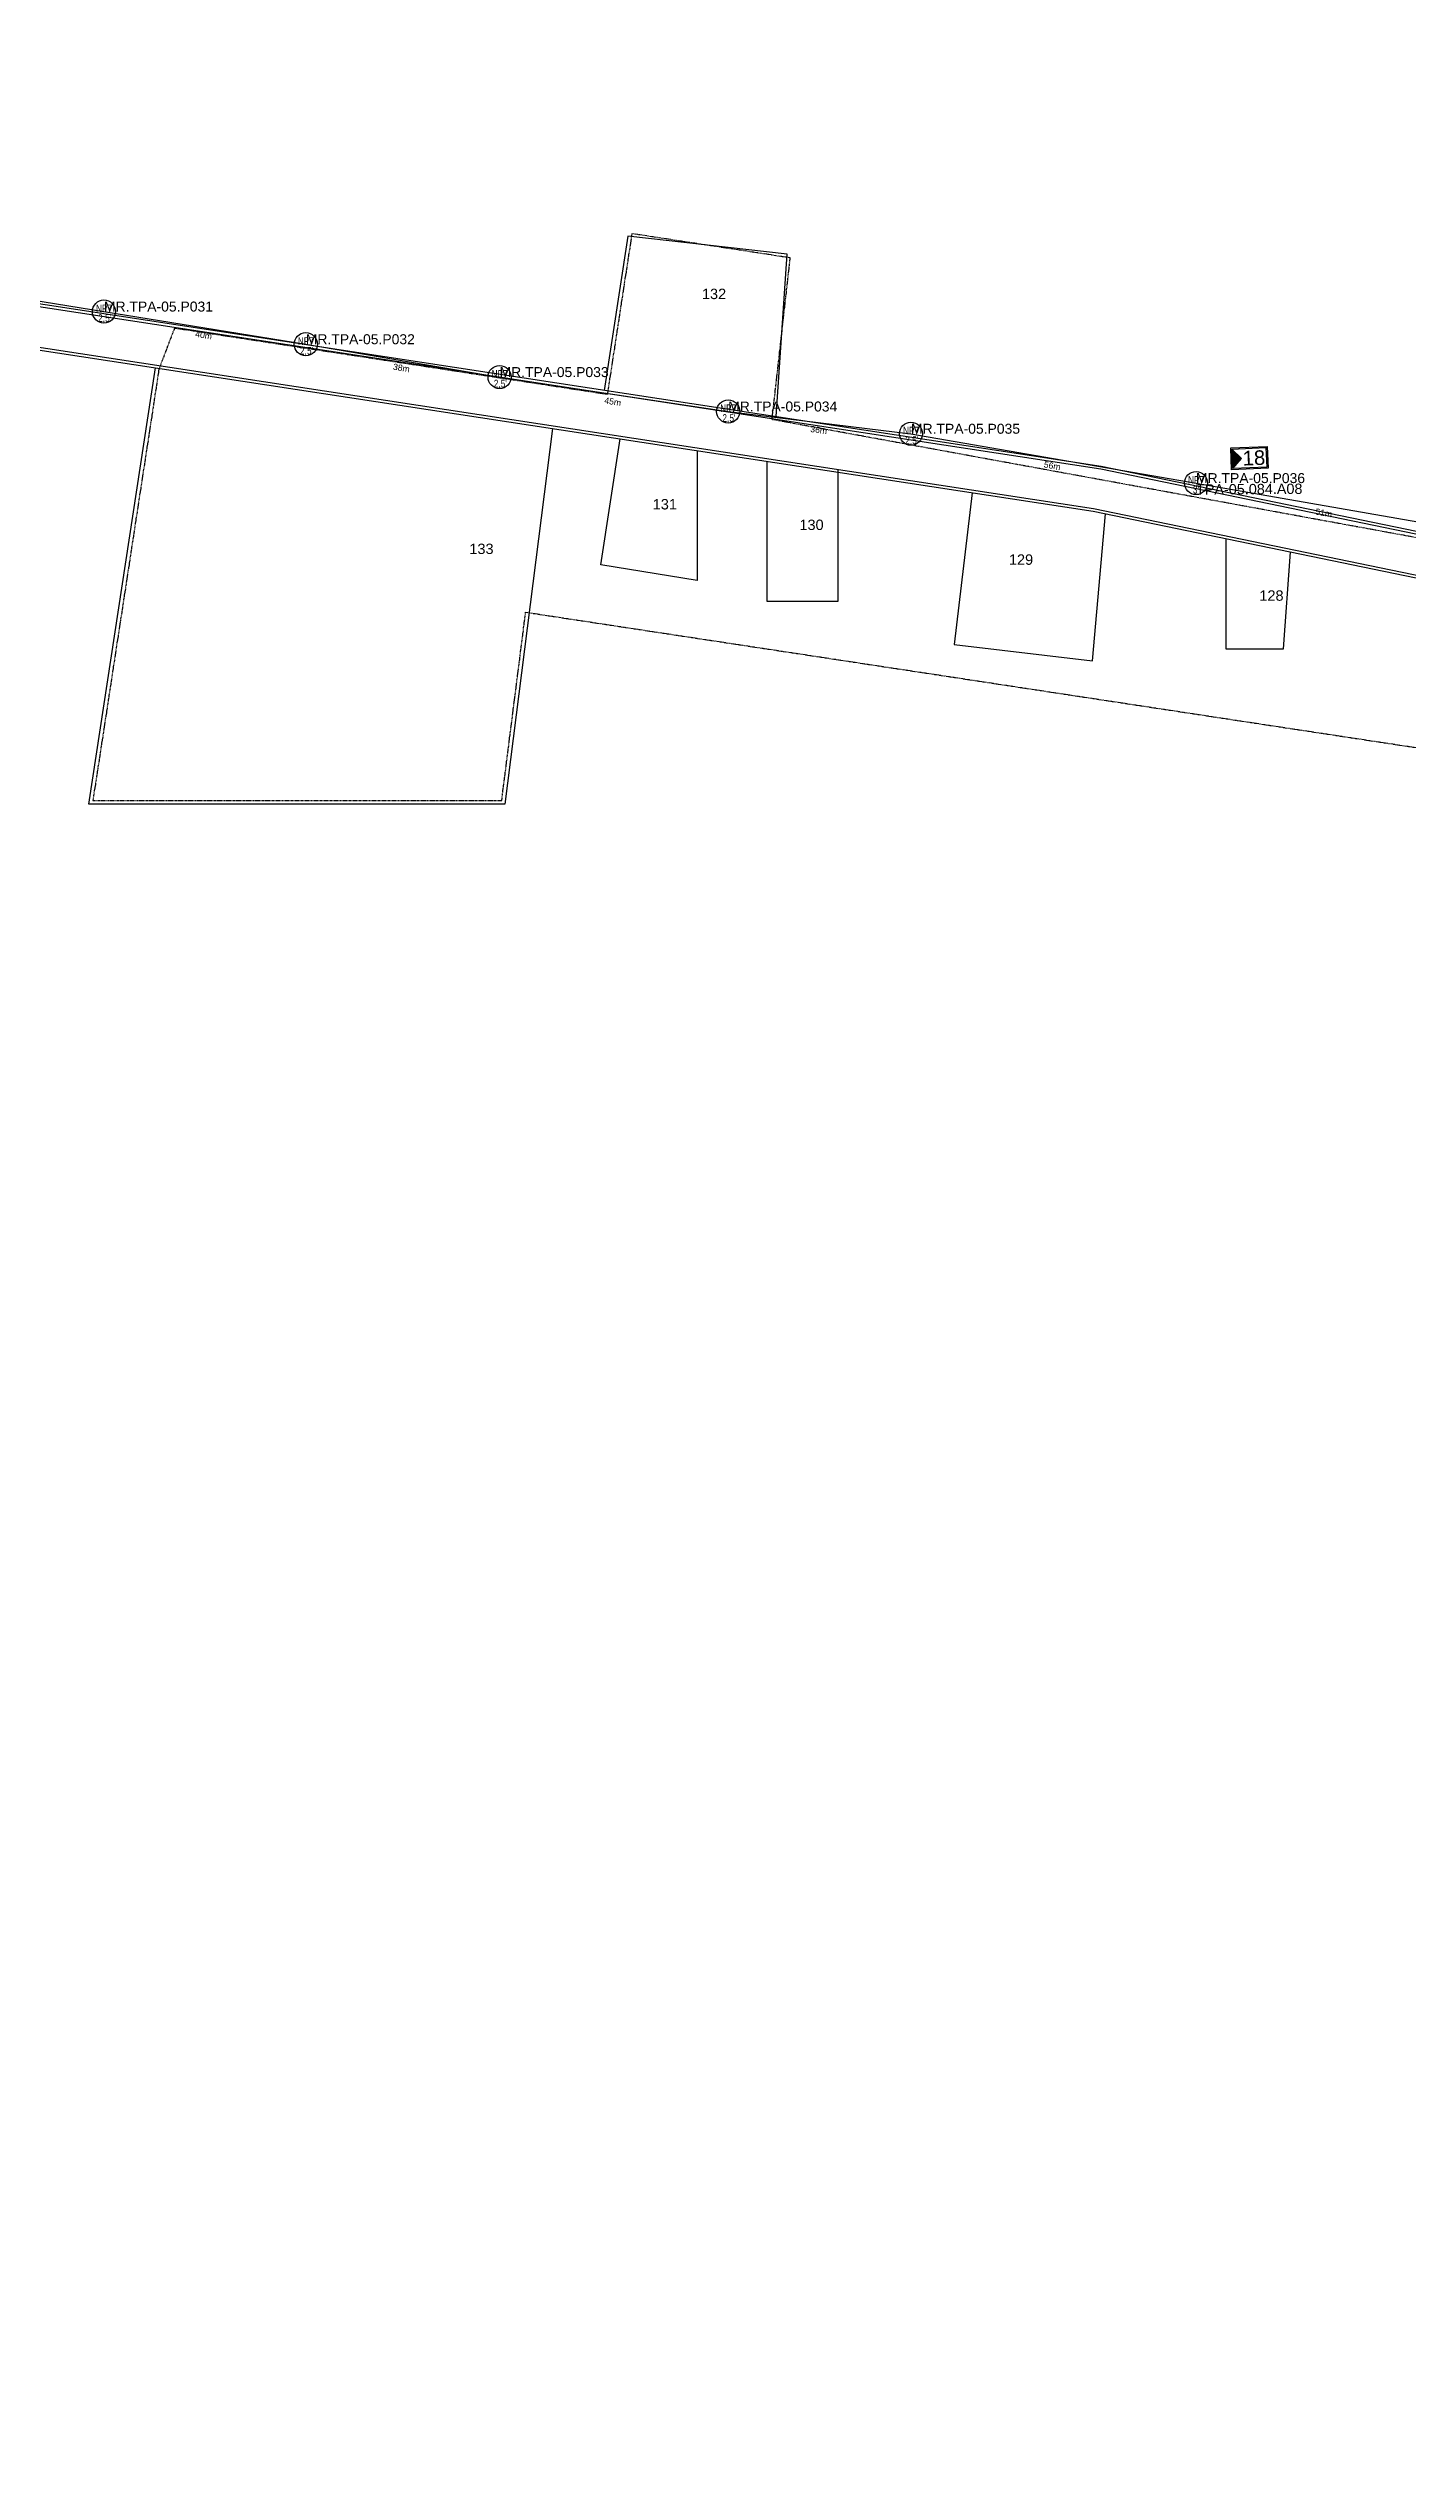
# Model space of a CAD drawing. Header units: millimetres. Extents: x -3298 to -2025, y 31979 to 33494.
# Drawn here: x -2706.8 to -2443.2, y 31979.2 to 32449.5 of the extents above; entities that cross this region are included whole.
import ezdxf
from ezdxf.enums import TextEntityAlignment as Align

# ---------------------------------------------------------------- set-up
doc = ezdxf.new("R2010")
doc.units = ezdxf.units.MM
doc.linetypes.add('PHANTOM2', pattern=[1.25, 0.625, -0.125, 0.125, -0.125, 0.125, -0.125])
for name, color, linetype in [('Base Map', 8, 'Continuous'), ('FAT', 30, 'Continuous'), ('Homepass Number', 6, 'Continuous'), ('NEW POLE 7m(2.5 inches)', 200, 'Continuous'), ('NEW POLE 7m(3 inches)', 4, 'Continuous'), ('NEW POLE ID 7m (2.5 inches)', 200, 'Continuous'), ('NEW POLE ID 7m(3 inches)', 4, 'Continuous'), ('SPAN KU', 161, 'Continuous')]:
    doc.layers.add(name, color=color, linetype=linetype)
doc.layers.add('FAT AREA', color=134, linetype='PHANTOM2', lineweight=30)
doc.layers.add('FO 24 CORE', color=3, linetype='Continuous', lineweight=35)
doc.styles.get("Standard").update_dxf_attribs({"font": 'arial.ttf'})
doc.styles.add('Title Block 3', font='dgn003.shx')
doc.dimstyles.new('瓦达西瓦', dxfattribs={"dimtxt": 1.2, "dimasz": 0, "dimexe": 1.25, "dimexo": 0.625, "dimgap": 0.05, "dimtad": 1, "dimdec": 0, "dimtxsty": 'Standard', "dimblk": 'ARCHTICK', "dimcen": 0, "dimse1": 1, "dimse2": 1, "dimsd1": 1, "dimsd2": 1, "dimclre": 256, "dimclrt": 256, "dimadec": 0, "dimazin": 0, "dimtfac": 1, "dimtdec": 0, "dimtmove": 2, "dimatfit": 3, "dimfxl": 1, "dimarcsym": 0})

# ---------------------------------------------------------------- blocks, each defined once
blk = doc.blocks.new('*U57')
at = {"color": 0, "linetype": 'ByBlock', "lineweight": -2}
blk.add_circle((0, 0), 2.24, dxfattribs=at)
at = {"color": 0, "linetype": 'ByBlock', "lineweight": -2, "style": 'Title Block 3', "width": 0.799091}
for s, p in [('NP7', (0, 0.62)), ('2,', (-0.46, -1.27)), ("5'", (0.83, -1.27))]:
    blk.add_text(s, height=1.488, dxfattribs=at).set_placement(p, align=Align.MIDDLE_CENTER)
blk = doc.blocks.new('*U53')
at = {"color": 0, "linetype": 'ByBlock', "lineweight": -2}
blk.add_circle((0, 0), 2.24, dxfattribs=at)
at = {"color": 0, "linetype": 'ByBlock', "lineweight": -2, "style": 'Title Block 3', "width": 0.799091}
for s, p in [('NP7', (0, 0.62)), ("3'", (0, -1.27))]:
    blk.add_text(s, height=1.488, dxfattribs=at).set_placement(p, align=Align.MIDDLE_CENTER)
blk = doc.blocks.new('FAT')
h = blk.add_hatch(color=2)
h.dxf.hatch_style = 1
h.paths.add_polyline_path([(-4.25, 2), (-4.25, -2), (-2.4, 0)])
for points in [[(-4.5, 2.25), (3, 2.25), (3, -2.25), (-4.5, -2.25)], [(-4.25, 2), (2.75, 2), (2.75, -2), (-4.25, -2)]]:
    blk.add_lwpolyline(points, close=True)
at = {"color": 2}
blk.add_lwpolyline([(-4.25, 2), (-4.25, -2), (-2.4, 0)], close=True, dxfattribs=at)
at = {"color": 7}
blk.add_attdef('FAT', text='', height=3, dxfattribs=at).set_placement((0.18, 0), align=Align.MIDDLE_CENTER)
blk = doc.blocks.new('*D85')
at = {"layer": 'Defpoints', "color": 0, "lineweight": 30, "ltscale": 0.7, "transparency": 16777216}
for p in [(-2735.68, 32404.87), (-2696.08, 32398.43), (-2696.42, 32396.36)]:
    blk.add_point(p, dxfattribs=at)
at = {"layer": 'SPAN KU', "lineweight": 30, "ltscale": 0.7, "transparency": 16777216, "insert": (-2716.11, 32400.23), "char_height": 1.2, "attachment_point": 5, "rotation": 350.7563}
blk.add_mtext('40m', dxfattribs=at)
blk = doc.blocks.new('_ArchTick')
at = {"color": 0, "linetype": 'ByBlock', "const_width": 0.15}
blk.add_lwpolyline([(-0.5, -0.5), (0.5, 0.5)], dxfattribs=at)
blk = doc.blocks.new('*D86')
at = {"layer": 'Defpoints', "color": 0, "lineweight": 30, "ltscale": 0.7, "transparency": 16777216}
for p in [(-2696.08, 32398.43), (-2656.92, 32392.09), (-2657.26, 32390.01)]:
    blk.add_point(p, dxfattribs=at)
at = {"layer": 'SPAN KU', "lineweight": 30, "ltscale": 0.7, "transparency": 16777216, "insert": (-2676.73, 32393.84), "char_height": 1.2, "attachment_point": 5, "rotation": 350.7999}
blk.add_mtext('40m', dxfattribs=at)
blk = doc.blocks.new('*D87')
at = {"layer": 'Defpoints', "color": 0, "lineweight": 30, "ltscale": 0.7, "transparency": 16777216}
for p in [(-2656.92, 32392.09), (-2619.68, 32383.64), (-2619.33, 32385.71)]:
    blk.add_point(p, dxfattribs=at)
at = {"layer": 'SPAN KU', "lineweight": 30, "ltscale": 0.7, "transparency": 16777216, "insert": (-2638.37, 32387.48), "char_height": 1.2, "attachment_point": 5, "rotation": 350.3672}
blk.add_mtext('38m', dxfattribs=at)
blk = doc.blocks.new('*D88')
at = {"layer": 'Defpoints', "color": 0, "lineweight": 30, "ltscale": 0.7, "transparency": 16777216}
for p in [(-2619.33, 32385.71), (-2574.98, 32379.03), (-2575.29, 32376.95)]:
    blk.add_point(p, dxfattribs=at)
at = {"layer": 'SPAN KU', "lineweight": 30, "ltscale": 0.7, "transparency": 16777216, "insert": (-2597.37, 32380.94), "char_height": 1.2, "attachment_point": 5, "rotation": 351.4408}
blk.add_mtext('45m', dxfattribs=at)
blk = doc.blocks.new('*D89')
at = {"layer": 'Defpoints', "color": 0, "lineweight": 30, "ltscale": 0.7, "transparency": 16777216}
for p in [(-2574.98, 32379.03), (-2539.52, 32374.71), (-2539.77, 32372.62)]:
    blk.add_point(p, dxfattribs=at)
at = {"layer": 'SPAN KU', "lineweight": 30, "ltscale": 0.7, "transparency": 16777216, "insert": (-2557.42, 32375.44), "char_height": 1.2, "attachment_point": 5, "rotation": 353.0494}
blk.add_mtext('36m', dxfattribs=at)
blk = doc.blocks.new('*D90')
at = {"layer": 'Defpoints', "color": 0, "lineweight": 30, "ltscale": 0.7, "transparency": 16777216}
for p in [(-2539.52, 32374.71), (-2484.23, 32365.13), (-2484.59, 32363.06)]:
    blk.add_point(p, dxfattribs=at)
at = {"layer": 'SPAN KU', "lineweight": 30, "ltscale": 0.7, "transparency": 16777216, "insert": (-2512.12, 32368.5), "char_height": 1.2, "attachment_point": 5, "rotation": 350.1714}
blk.add_mtext('56m', dxfattribs=at)
blk = doc.blocks.new('*D91')
at = {"layer": 'Defpoints', "color": 0, "lineweight": 30, "ltscale": 0.7, "transparency": 16777216}
for p in [(-2484.23, 32365.13), (-2434.51, 32354.34), (-2434.15, 32356.41)]:
    blk.add_point(p, dxfattribs=at)
at = {"layer": 'SPAN KU', "lineweight": 30, "ltscale": 0.7, "transparency": 16777216, "insert": (-2459.44, 32359.35), "char_height": 1.2, "attachment_point": 5, "rotation": 350.1215}
blk.add_mtext('51m', dxfattribs=at)

msp = doc.modelspace()

# ---------------------------------------------------------------- linework, layer by layer
at = {"layer": 'Base Map', "ltscale": 0.7}
for points in [[(-2300.91, 32839.21), (-2239.05, 32833.79, -0.303217), (-2234.72, 32830.32), (-2186.76, 32678.39), (-2175.87, 32635.07), (-2124.94, 32297.31, -0.52188), (-2130.89, 32291.66), (-2502.61, 32368.38), (-2813.13, 32415.9, -0.402156), (-2817.34, 32421.39), (-2812.34, 32466.41), (-2802.98, 32576.08, 0.388842), (-2804.63, 32578.22), (-2893.25, 32593.66, -0.432003), (-2894.86, 32596.09), (-2889.8, 32617.43), (-2875.03, 32706.59, 0.443531), (-2875.95, 32707.76), (-2933.47, 32711.51, -0.424207), (-2934.4, 32712.6), (-2931.54, 32741.4)], [(-2932.03, 32741.45), (-2934.95, 32712.14, 0.424207), (-2934.02, 32711.04), (-2876.53, 32707.29, -0.443531), (-2875.61, 32706.13), (-2890.29, 32617.53), (-2895.47, 32595.69, 0.432003), (-2893.86, 32593.26), (-2805.17, 32577.8, -0.388842), (-2803.52, 32575.66), (-2812.84, 32466.46), (-2817.89, 32420.97, 0.402156), (-2813.68, 32415.48), (-2502.7, 32367.88), (-2129.77, 32290.92, 0.52188), (-2123.81, 32296.56), (-2174.89, 32635.27), (-2185.8, 32678.66), (-2233.8, 32830.74, 0.303217), (-2238.13, 32834.21)], [(-2038.24, 31979.42), (-2118.79, 32277.82, 0.283129), (-2122.61, 32281.41), (-2504.09, 32360.14), (-2969.04, 32431.3, 0.402991), (-2974.71, 32427.3), (-2994.16, 32326.32), (-2995.51, 32222.23, 0.396666), (-2992.73, 32219.19), (-2927.69, 32214.42), (-2801.91, 32214.42)], [(-2801.91, 32214.92), (-2927.67, 32214.92), (-2992.22, 32219.66, -0.396666), (-2995, 32222.69), (-2993.66, 32326.27), (-2974.31, 32426.73, -0.402991), (-2968.64, 32430.73), (-2504.18, 32359.65), (-2123.56, 32281.1, -0.283129), (-2119.74, 32277.5), (-2039.21, 31979.16)]]:
    msp.add_lwpolyline(points, format="xyb", dxfattribs=at)
for points in [[(-2565.7, 32378.03), (-2563.52, 32409.58), (-2594.44, 32413.06), (-2599.02, 32383.13)], [(-2609.05, 32375.7), (-2618.29, 32302.84), (-2699.04, 32302.84), (-2686.08, 32387.49)], [(-2581.02, 32371.41), (-2581.02, 32346.22), (-2599.7, 32349.29), (-2595.96, 32373.69)], [(-2567.46, 32369.33), (-2567.46, 32342.19), (-2553.62, 32342.19), (-2553.62, 32367.72)], [(-2527.68, 32363.24), (-2531.15, 32333.79), (-2504.3, 32330.62), (-2501.76, 32359.15)], [(-2478.43, 32354.33), (-2478.43, 32332.98), (-2467.25, 32332.98), (-2465.89, 32351.74)]]:
    msp.add_lwpolyline(points, dxfattribs=at)
at = {"layer": 'FAT AREA', "color": 5, "lineweight": 30, "ltscale": 0.7}
msp.add_lwpolyline([(-2685.4, 32387.31), (-2698.22, 32303.54), (-2618.91, 32303.54), (-2614.27, 32340.07), (-2422.23, 32310.86), (-2422.23, 32222.19), (-2330.09, 32222.19), (-2343.32, 32325.97), (-2366.03, 32346.52), (-2348.32, 32429.11), (-2399.65, 32440.11), (-2418.19, 32350.26), (-2566.47, 32377.46), (-2562.94, 32408.84), (-2593.66, 32413.54), (-2598.44, 32382.33), (-2682.39, 32395.18)], close=True, dxfattribs=at)
at = {"layer": 'FO 24 CORE', "lineweight": 30, "ltscale": 0.7}
msp.add_lwpolyline([(-2735.68, 32404.87), (-2696.08, 32398.43), (-2656.92, 32392.09), (-2619.33, 32385.71), (-2574.98, 32379.03), (-2539.52, 32374.71), (-2484.23, 32365.13), (-2434.15, 32356.41), (-2385.6, 32345.25), (-2349.95, 32338.11), (-2285.04, 32324.39), (-2242.02, 32314.88), (-2204.58, 32308.78), (-2156.52, 32298.69), (-2125.65, 32293.44), (-2134.32, 32343.41), (-2139.92, 32376.94), (-2144.9, 32415.21), (-2153.41, 32463.53), (-2157.95, 32511.97), (-2164.27, 32556.05), (-2172.53, 32607.49)], dxfattribs=at)

# ---------------------------------------------------------------- block references
at = {"layer": 'FAT', "lineweight": 30, "ltscale": 0.7, "xscale": 0.9424579026324792, "yscale": 0.9424579026324792, "zscale": 0.9424579026324792, "rotation": 2.423739857319486}
msp.add_blockref('FAT', (-2473.17, 32370.02), dxfattribs=at).add_auto_attribs({'FAT': '18'})
at = {"layer": 'NEW POLE 7m(2.5 inches)'}
for p in [(-2696.08, 32398.43), (-2656.92, 32392.09), (-2619.33, 32385.71), (-2574.98, 32379.03), (-2539.52, 32374.71)]:
    msp.add_blockref('*U57', p, dxfattribs=at)
at = {"layer": 'NEW POLE 7m(3 inches)'}
msp.add_blockref('*U53', (-2484.23, 32365.13), dxfattribs=at)

# ---------------------------------------------------------------- texts
at = {"layer": 'FAT', "lineweight": 30}
msp.add_text('TPA-05.084.A08', height=2, rotation=0.3973, dxfattribs=at).set_placement((-2484.23, 32362.89))
at = {"layer": 'Homepass Number', "lineweight": 30, "ltscale": 0.7}
for s, p in [('132', (-2580.07, 32400.24)), ('131', (-2589.62, 32359.41)), ('130', (-2561.16, 32355.42)), ('133', (-2625.19, 32350.76)), ('129', (-2520.52, 32348.67)), ('128', (-2471.94, 32341.69))]:
    msp.add_text(s, height=2.014, dxfattribs=at).set_placement(p, align=Align.BOTTOM_LEFT)
at = {"layer": 'NEW POLE ID 7m (2.5 inches)', "lineweight": 30}
for s, p in [('MR.TPA-05.P031', (-2696.08, 32398.43)), ('MR.TPA-05.P032', (-2656.92, 32392.09)), ('MR.TPA-05.P033', (-2619.33, 32385.71)), ('MR.TPA-05.P034', (-2574.98, 32379.03)), ('MR.TPA-05.P035', (-2539.52, 32374.71))]:
    msp.add_text(s, height=1.9328, dxfattribs=at).set_placement(p)
at = {"layer": 'NEW POLE ID 7m(3 inches)', "lineweight": 30}
msp.add_text('MR.TPA-05.P036', height=1.9328, dxfattribs=at).set_placement((-2484.23, 32365.13))

# ---------------------------------------------------------------- dimensions: what is measured, and where the dimension line sits
at = {"layer": 'SPAN KU', "lineweight": 30, "ltscale": 0.7}
for p1, p2, picture, middle in [((-2735.68, 32404.87), (-2696.08, 32398.43), '*D85', (-2716.11, 32400.23)), ((-2696.08, 32398.43), (-2656.92, 32392.09), '*D86', (-2676.73, 32393.84)), ((-2656.92, 32392.09), (-2619.33, 32385.71), '*D87', (-2638.37, 32387.48)), ((-2619.33, 32385.71), (-2574.98, 32379.03), '*D88', (-2597.37, 32380.94)), ((-2574.98, 32379.03), (-2539.52, 32374.71), '*D89', (-2557.42, 32375.44)), ((-2539.52, 32374.71), (-2484.23, 32365.13), '*D90', (-2512.12, 32368.5)), ((-2484.23, 32365.13), (-2434.15, 32356.41), '*D91', (-2459.44, 32359.35))]:
    dim = msp.add_aligned_dim(p1=p1, p2=p2, distance=-2.1, dimstyle='瓦达西瓦', override={"dimpost": 'm'}, dxfattribs=at)
    dim.commit()
    dim.dimension.update_dxf_attribs({"geometry": picture, "text_midpoint": middle})

doc.saveas('drawing.dxf')
